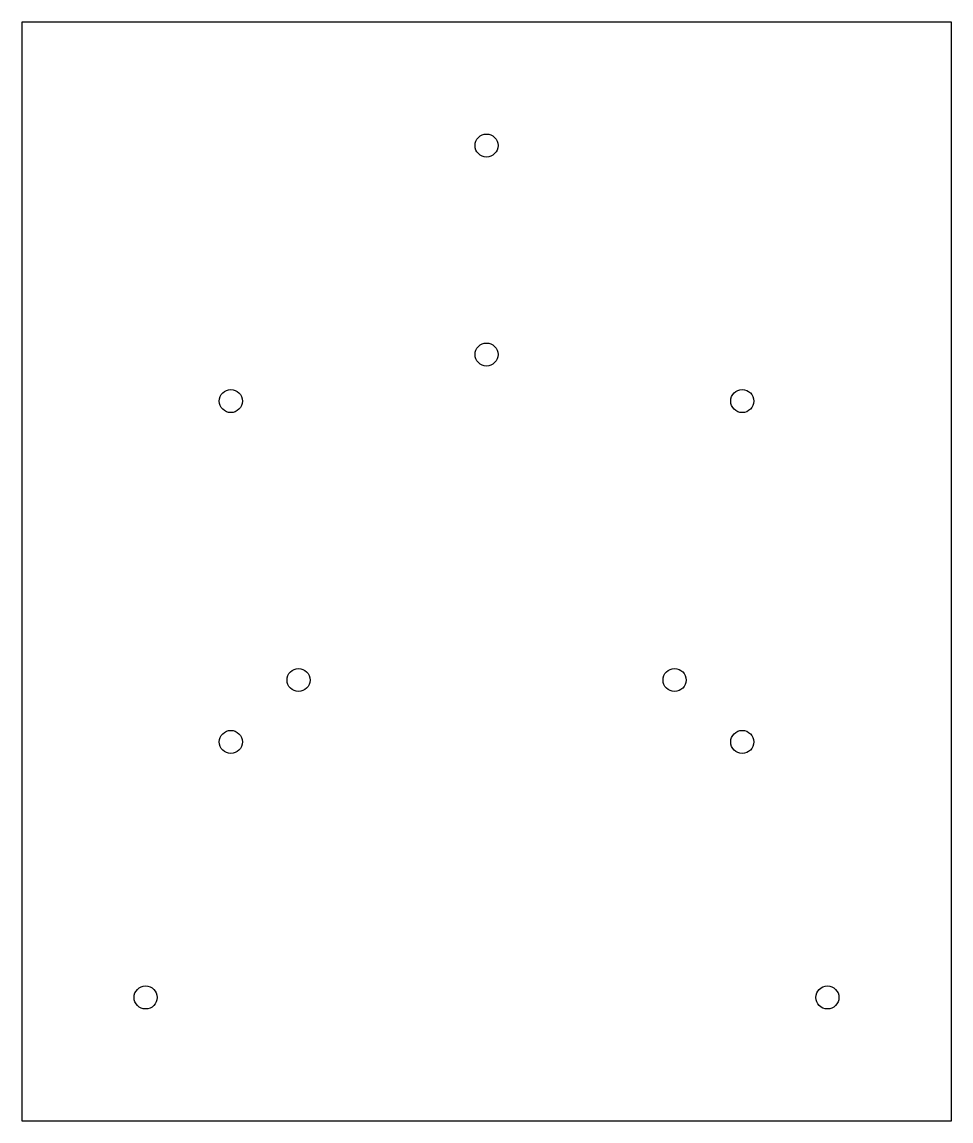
# Model space of a CAD drawing. Header units: inches. Extents: x 54 to 163, y 75 to 204.
import ezdxf

# ---------------------------------------------------------------- set-up
doc = ezdxf.new("R2010")
doc.units = ezdxf.units.IN
doc.header["$MEASUREMENT"] = 0

# ---------------------------------------------------------------- blocks, each defined once
blk = doc.blocks.new('block 2')
at = {"color": 7, "lineweight": 25, "true_color": 0xffffff}
blk.add_lwpolyline([(53.63, 204.2), (162.63, 204.2), (162.63, 75.2), (53.63, 75.2), (53.63, 204.2)], dxfattribs=at)
blk = doc.blocks.new('block 3')
at = {"color": 7, "lineweight": 25, "true_color": 0xffffff}
blk.add_open_spline([(109.48, 165.17), (109.48, 165.92), (108.87, 166.52), (108.13, 166.52), (107.38, 166.52), (106.78, 165.92), (106.78, 165.17), (106.78, 164.43), (107.38, 163.82), (108.13, 163.82), (108.87, 163.82), (109.48, 164.43), (109.48, 165.17), (109.48, 165.17), (109.48, 165.17), (109.48, 165.17)], degree=3, knots=[0, 0, 0, 0, 1, 1, 1, 2, 2, 2, 3, 3, 3, 4, 4, 4, 5, 5, 5, 5], dxfattribs=at)
blk = doc.blocks.new('block 4')
at = {"color": 7, "lineweight": 25, "true_color": 0xffffff}
blk.add_open_spline([(87.42, 126.96), (87.42, 127.71), (86.81, 128.31), (86.07, 128.31), (85.32, 128.31), (84.72, 127.71), (84.72, 126.96), (84.72, 126.22), (85.32, 125.61), (86.07, 125.61), (86.81, 125.61), (87.42, 126.22), (87.42, 126.96), (87.42, 126.96), (87.42, 126.96), (87.42, 126.96)], degree=3, knots=[0, 0, 0, 0, 1, 1, 1, 2, 2, 2, 3, 3, 3, 4, 4, 4, 5, 5, 5, 5], dxfattribs=at)
blk = doc.blocks.new('block 5')
at = {"color": 7, "lineweight": 25, "true_color": 0xffffff}
blk.add_open_spline([(109.48, 189.7), (109.48, 190.45), (108.87, 191.05), (108.13, 191.05), (107.38, 191.05), (106.78, 190.45), (106.78, 189.7), (106.78, 188.95), (107.38, 188.35), (108.13, 188.35), (108.87, 188.35), (109.48, 188.95), (109.48, 189.7), (109.48, 189.7), (109.48, 189.7), (109.48, 189.7)], degree=3, knots=[0, 0, 0, 0, 1, 1, 1, 2, 2, 2, 3, 3, 3, 4, 4, 4, 5, 5, 5, 5], dxfattribs=at)
blk = doc.blocks.new('block 6')
at = {"color": 7, "lineweight": 25, "true_color": 0xffffff}
blk.add_open_spline([(131.54, 126.96), (131.54, 127.71), (130.93, 128.31), (130.19, 128.31), (129.44, 128.31), (128.84, 127.71), (128.84, 126.96), (128.84, 126.22), (129.44, 125.61), (130.19, 125.61), (130.93, 125.61), (131.54, 126.22), (131.54, 126.96), (131.54, 126.96), (131.54, 126.96), (131.54, 126.96)], degree=3, knots=[0, 0, 0, 0, 1, 1, 1, 2, 2, 2, 3, 3, 3, 4, 4, 4, 5, 5, 5, 5], dxfattribs=at)
blk = doc.blocks.new('block 7')
at = {"color": 7, "lineweight": 25, "true_color": 0xffffff}
blk.add_open_spline([(69.48, 89.7), (69.48, 90.45), (68.87, 91.05), (68.13, 91.05), (67.38, 91.05), (66.78, 90.45), (66.78, 89.7), (66.78, 88.95), (67.38, 88.35), (68.13, 88.35), (68.87, 88.35), (69.48, 88.95), (69.48, 89.7), (69.48, 89.7), (69.48, 89.7), (69.48, 89.7)], degree=3, knots=[0, 0, 0, 0, 1, 1, 1, 2, 2, 2, 3, 3, 3, 4, 4, 4, 5, 5, 5, 5], dxfattribs=at)
blk = doc.blocks.new('block 8')
at = {"color": 7, "lineweight": 25, "true_color": 0xffffff}
blk.add_open_spline([(149.48, 89.7), (149.48, 90.45), (148.87, 91.05), (148.13, 91.05), (147.38, 91.05), (146.78, 90.45), (146.78, 89.7), (146.78, 88.95), (147.38, 88.35), (148.13, 88.35), (148.87, 88.35), (149.48, 88.95), (149.48, 89.7), (149.48, 89.7), (149.48, 89.7), (149.48, 89.7)], degree=3, knots=[0, 0, 0, 0, 1, 1, 1, 2, 2, 2, 3, 3, 3, 4, 4, 4, 5, 5, 5, 5], dxfattribs=at)
blk = doc.blocks.new('block 9')
at = {"color": 7, "lineweight": 25, "true_color": 0xffffff}
blk.add_open_spline([(139.48, 119.7), (139.48, 120.45), (138.87, 121.05), (138.13, 121.05), (137.38, 121.05), (136.78, 120.45), (136.78, 119.7), (136.78, 118.95), (137.38, 118.35), (138.13, 118.35), (138.87, 118.35), (139.48, 118.95), (139.48, 119.7), (139.48, 119.7), (139.48, 119.7), (139.48, 119.7)], degree=3, knots=[0, 0, 0, 0, 1, 1, 1, 2, 2, 2, 3, 3, 3, 4, 4, 4, 5, 5, 5, 5], dxfattribs=at)
blk = doc.blocks.new('block 10')
at = {"color": 7, "lineweight": 25, "true_color": 0xffffff}
blk.add_open_spline([(139.48, 159.7), (139.48, 160.45), (138.87, 161.05), (138.13, 161.05), (137.38, 161.05), (136.78, 160.45), (136.78, 159.7), (136.78, 158.95), (137.38, 158.35), (138.13, 158.35), (138.87, 158.35), (139.48, 158.95), (139.48, 159.7), (139.48, 159.7), (139.48, 159.7), (139.48, 159.7)], degree=3, knots=[0, 0, 0, 0, 1, 1, 1, 2, 2, 2, 3, 3, 3, 4, 4, 4, 5, 5, 5, 5], dxfattribs=at)
blk = doc.blocks.new('block 11')
at = {"color": 7, "lineweight": 25, "true_color": 0xffffff}
blk.add_open_spline([(79.48, 119.7), (79.48, 120.45), (78.87, 121.05), (78.13, 121.05), (77.38, 121.05), (76.78, 120.45), (76.78, 119.7), (76.78, 118.95), (77.38, 118.35), (78.13, 118.35), (78.87, 118.35), (79.48, 118.95), (79.48, 119.7), (79.48, 119.7), (79.48, 119.7), (79.48, 119.7)], degree=3, knots=[0, 0, 0, 0, 1, 1, 1, 2, 2, 2, 3, 3, 3, 4, 4, 4, 5, 5, 5, 5], dxfattribs=at)
blk = doc.blocks.new('block 12')
at = {"color": 7, "lineweight": 25, "true_color": 0xffffff}
blk.add_open_spline([(79.48, 159.7), (79.48, 160.45), (78.87, 161.05), (78.13, 161.05), (77.38, 161.05), (76.78, 160.45), (76.78, 159.7), (76.78, 158.95), (77.38, 158.35), (78.13, 158.35), (78.87, 158.35), (79.48, 158.95), (79.48, 159.7), (79.48, 159.7), (79.48, 159.7), (79.48, 159.7)], degree=3, knots=[0, 0, 0, 0, 1, 1, 1, 2, 2, 2, 3, 3, 3, 4, 4, 4, 5, 5, 5, 5], dxfattribs=at)

msp = doc.modelspace()

# ---------------------------------------------------------------- block references
for name in ['block 2', 'block 5', 'block 3', 'block 12', 'block 10', 'block 4', 'block 6', 'block 11', 'block 9', 'block 7', 'block 8']:
    msp.add_blockref(name, (0, 0))

doc.saveas('drawing.dxf')
